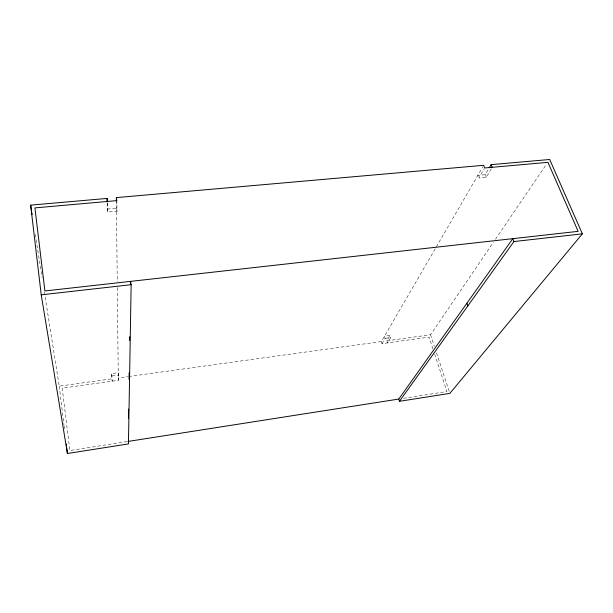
<?xml version="1.0" encoding="UTF-8"?>
<svg xmlns="http://www.w3.org/2000/svg" width="613" height="613" viewBox="0 0 613 613"><rect width="100%" height="100%" fill="white"/><g stroke="black" fill="none" stroke-linecap="round" stroke-linejoin="round"><path stroke-width="0.46" stroke-dasharray="3.06 2.3" d="M432.916 348.912L429.039 337.127L382.022 343.663L381.386 341.556L482.753 166.859M382.022 343.663L385.117 338.353L384.474 336.231L390.067 335.464L390.719 337.587L387.554 342.897L386.91 340.79L390.067 335.464M491.266 168.836L486.209 177.333L478.83 178.015L484.255 168.736M486.209 177.333L485.167 174.713L488.837 168.521M386.91 340.79L430.51 334.759L493.319 242.396M495.465 239.239L546.474 164.238M127.121 441.575L69.882 450.54L62.189 388.129L118.631 380.282L118.217 372.673L111.666 373.57L112.156 381.179L111.666 373.57M403.492 398.32L446.954 391.523L434.709 354.352M112.026 375.922L118.577 375.018M385.117 338.353L390.719 337.587M44.343 291.865L59.231 386.129L111.811 378.857M118.631 380.282L118.278 377.96L127.742 376.65M128.684 376.52L381.386 341.556M107.152 202.857L107.804 212.06L116.976 211.217L116.884 201.501M107.321 209.064L116.478 208.236L116.976 211.217M485.167 174.713L477.803 175.387L478.83 178.015M430.51 334.759L434.387 346.483M436.471 352.797L449.291 391.569M35.263 234.365L42.113 277.727M59.231 386.129L63.967 425.039M64.081 425.981L64.434 428.832M107.582 203.217L107.804 212.06M116.401 201.148L117.252 281.85M117.313 287.589L118.278 377.96"/><path stroke-width="0.92" d="M128.423 418.564L128.569 409.04M129.036 379.508L129.144 372.834M129.649 340.445L129.711 336.637M130.546 283.283L130.577 281.375L131.144 284.7L128.446 443.912L67.438 453.505L41.224 294.838L30.65 205.14L107.037 198.428L107.536 201.447M489.289 167.747L491.128 164.652L549.692 159.495L582.35 233.844L449.888 393.37L399.446 401.3L398.772 399.063L512.797 238.656L513.955 241.553L399.446 401.3M128.063 441.429L398.772 399.063M41.224 294.838L131.144 284.7M513.955 241.553L582.35 233.844M116.363 197.608L483.649 165.303L484.707 167.962L547.945 162.345L578.136 231.354L44.902 290.953L34.918 207.899L116.876 200.62L116.363 197.608L116.401 201.148M491.128 164.652L492.193 167.295M466.891 303.236L467.842 305.887M30.65 205.14L31.547 210.803M31.838 212.688L32.137 214.573M66.281 444.011L66.51 445.912M66.74 447.812L67.438 453.505M107.037 198.428L107.129 201.976"/></g></svg>
